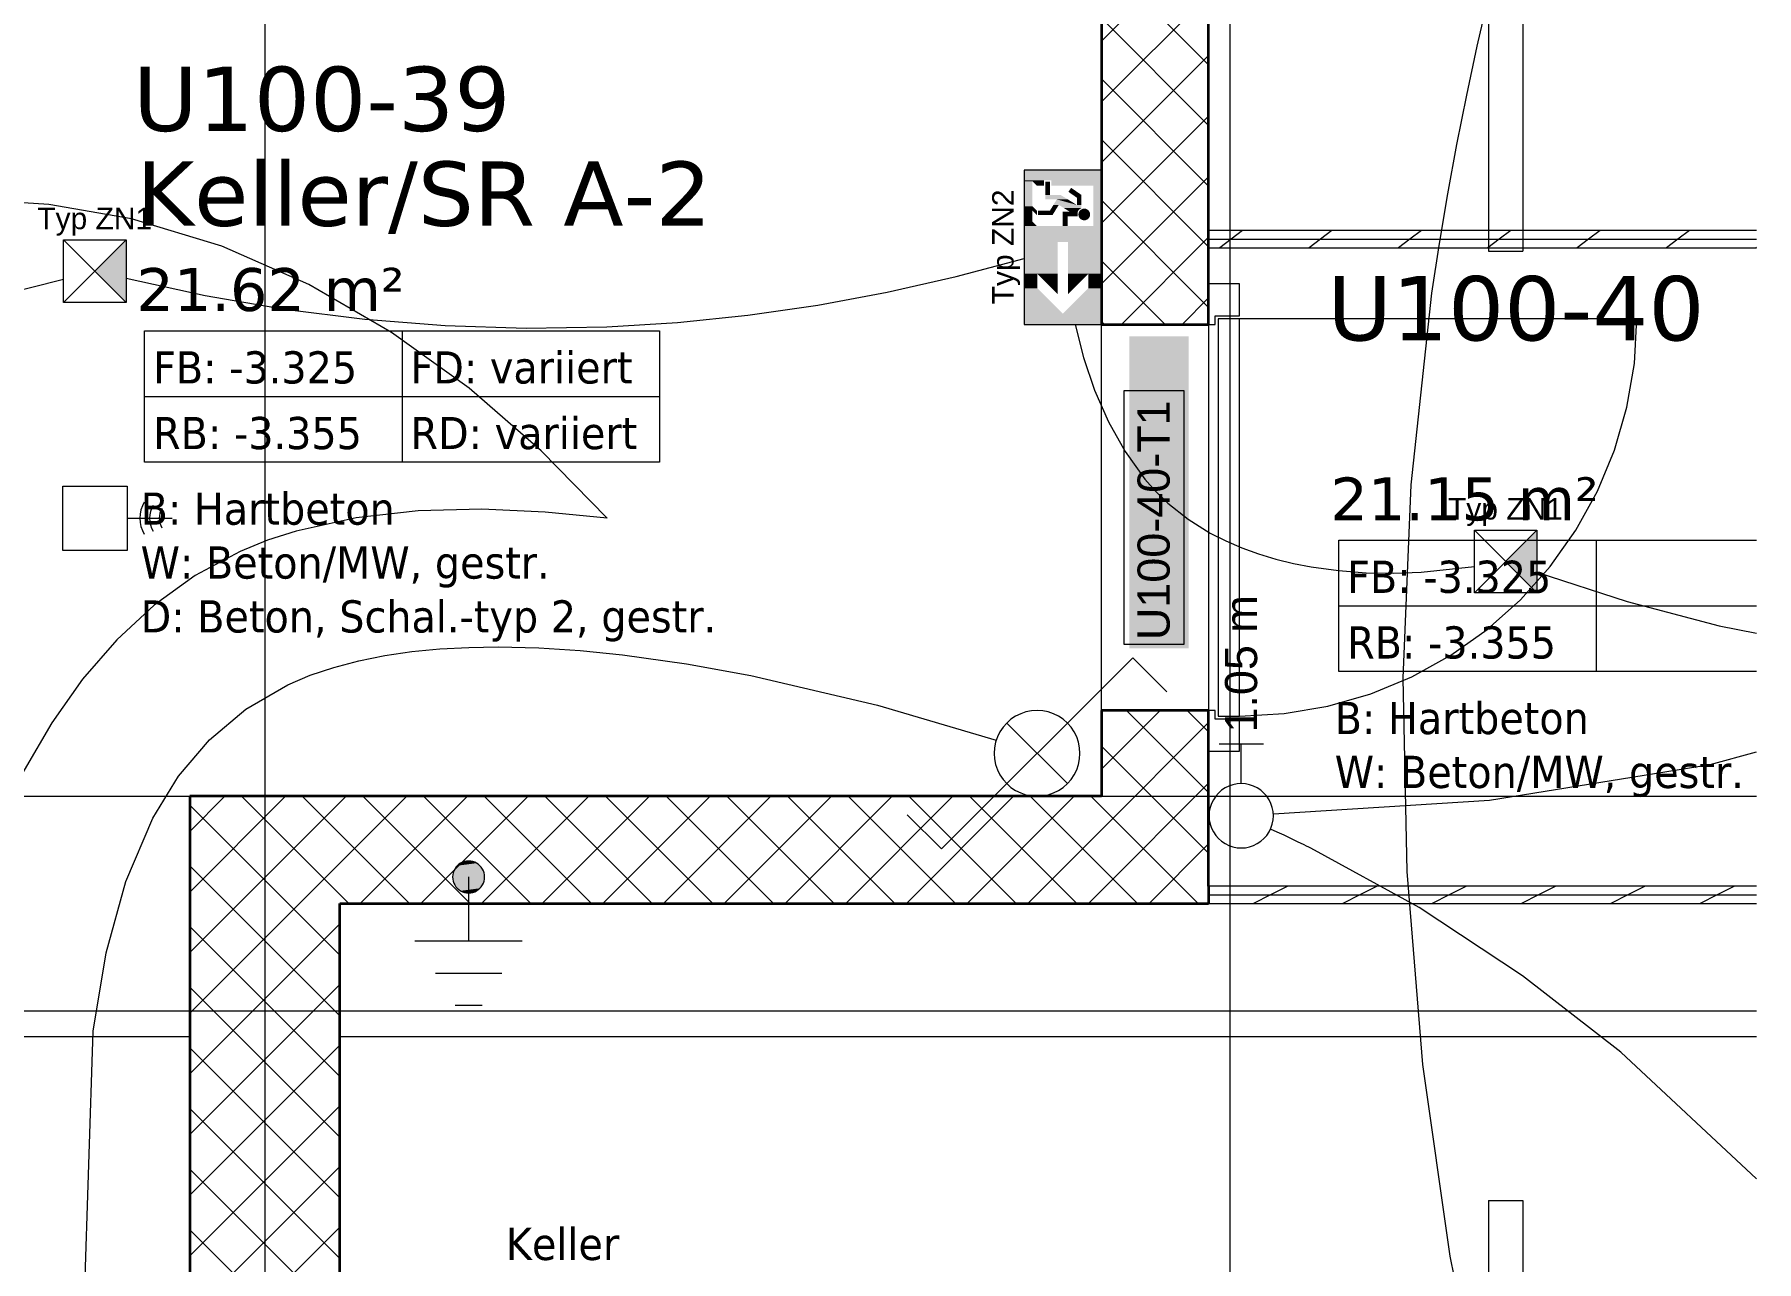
# Model space of a CAD drawing. Extents: x -1067 to 613, y -179 to 712.
# Drawn here: x 118.6 to 198.8, y 295.8 to 353 of the extents above; entities that cross this region are included whole.
import ezdxf
from ezdxf.lldxf.tags import DXFTag

# ---------------------------------------------------------------- set-up
doc = ezdxf.new("R2010")
doc.units = 0
doc.layers.get('0').update_dxf_attribs({"lineweight": 13})
for name, color, linetype, lineweight in [('A-AREA-____-IDEN', 7, 'Continuous', 5), ('A-DOOR-____-IDEN', 7, 'Continuous', 5), ('A-DOOR-____-OTLN', 7, 'Continuous', 9), ('A-DOOR-FRAM-MCUT', 7, 'Continuous', 9), ('A-DOOR-OPNG-OTLN', 7, 'Continuous', 9), ('A-FLOR-____-OVHD', 7, 'Strichpunkt - Fein', 9), ('A-WALL-____-MCUT', 7, 'Continuous', 35), ('A-WALL-____-PATT', 7, 'Continuous', 35), ('A-WALL-FNSH-MCUT', 7, 'Continuous', 35), ('S-GRID-____-OTLN', 7, 'Continuous', 5)]:
    doc.layers.add(name, color=color, linetype=linetype, lineweight=lineweight)
for name, color, linetype, lineweight, true_color in [('EL01_WAN_Feuwehrfunktantenne', 7, 'Continuous', 13, 0x993300), ('EL01_WAN_Leitung_Licht', 7, 'Continuous', 13, 0x0080ff), ('EL01_WAN_Leitung_Notbeleuchtung', 7, 'Continuous', 13, 0x009900), ('EL01_WAN_Leuchten', 7, 'Continuous', 13, 0x0080ff), ('EL01_WAN_Licht', 7, 'Continuous', 13, 0x0080ff), ('EL01_WAN_Notbeleuchtungen', 7, 'Continuous', 13, 0x009900), ('EL01_WAN_Notbeleuchtungentyp', 7, 'Continuous', 13, 0x009900), ('EL01_WAN_Potentialausgleich', 1, 'Continuous', 13, 0xff0000)]:
    doc.layers.add(name, color=color, linetype=linetype, lineweight=lineweight, true_color=true_color)
doc.styles.get("Standard").update_dxf_attribs({"font": 'arial.ttf'})
tags = doc.linetypes.add('_Rasterlinie_', pattern=[0.375, 0.2, -0.05, 0.075, -0.05]).pattern_tags.tags
tags[10:11] = [DXFTag(74, 4), DXFTag(75, 0), DXFTag(340, '0'), DXFTag(46, 1.0), DXFTag(50, 0.0), DXFTag(44, 0.0), DXFTag(45, 0.0)]
tags[8:9] = [DXFTag(74, 4), DXFTag(75, 0), DXFTag(340, '0'), DXFTag(46, 1.0), DXFTag(50, 0.0), DXFTag(44, 0.0), DXFTag(45, 0.0)]
tags[6:7] = [DXFTag(74, 4), DXFTag(75, 0), DXFTag(340, '0'), DXFTag(46, 1.0), DXFTag(50, 0.0), DXFTag(44, 0.0), DXFTag(45, 0.0)]
tags[4:5] = [DXFTag(74, 4), DXFTag(75, 0), DXFTag(340, '0'), DXFTag(46, 1.0), DXFTag(50, 0.0), DXFTag(44, 0.0), DXFTag(45, 0.0)]
tags = doc.linetypes.add('Strich Punkt fein', pattern=[0.2, 0.1, -0.05, 0, -0.05]).pattern_tags.tags
tags[10:11] = [DXFTag(74, 4), DXFTag(75, 0), DXFTag(340, '0'), DXFTag(46, 1.0), DXFTag(50, 0.0), DXFTag(44, 0.0), DXFTag(45, 0.0)]
tags[8:9] = [DXFTag(74, 4), DXFTag(75, 0), DXFTag(340, '0'), DXFTag(46, 1.0), DXFTag(50, 0.0), DXFTag(44, 0.0), DXFTag(45, 0.0)]
tags[6:7] = [DXFTag(74, 4), DXFTag(75, 0), DXFTag(340, '0'), DXFTag(46, 1.0), DXFTag(50, 0.0), DXFTag(44, 0.0), DXFTag(45, 0.0)]
tags[4:5] = [DXFTag(74, 4), DXFTag(75, 0), DXFTag(340, '0'), DXFTag(46, 1.0), DXFTag(50, 0.0), DXFTag(44, 0.0), DXFTag(45, 0.0)]
tags = doc.linetypes.add('Strichpunkt - Fein', pattern=[0.2, 0.1, -0.05, 0, -0.05]).pattern_tags.tags
tags[10:11] = [DXFTag(74, 4), DXFTag(75, 0), DXFTag(340, '0'), DXFTag(46, 1.0), DXFTag(50, 0.0), DXFTag(44, 0.0), DXFTag(45, 0.0)]
tags[8:9] = [DXFTag(74, 4), DXFTag(75, 0), DXFTag(340, '0'), DXFTag(46, 1.0), DXFTag(50, 0.0), DXFTag(44, 0.0), DXFTag(45, 0.0)]
tags[6:7] = [DXFTag(74, 4), DXFTag(75, 0), DXFTag(340, '0'), DXFTag(46, 1.0), DXFTag(50, 0.0), DXFTag(44, 0.0), DXFTag(45, 0.0)]
tags[4:5] = [DXFTag(74, 4), DXFTag(75, 0), DXFTag(340, '0'), DXFTag(46, 1.0), DXFTag(50, 0.0), DXFTag(44, 0.0), DXFTag(45, 0.0)]

# ---------------------------------------------------------------- blocks, each defined once
blk = doc.blocks.new('Referenz-A0UJ3194XE', base_point=(-1062.181, -175.856))
at = {"layer": 'A-AREA-____-IDEN', "color": 0, "linetype": 'Continuous', "ltscale": 0.13}
for p, q in [((123.703, 339.184), (147.703, 339.184)), ((123.703, 333.061), (123.703, 339.184)), ((135.703, 339.184), (135.703, 333.061)), ((147.703, 339.184), (147.703, 333.061)), ((123.703, 336.122), (147.703, 336.122)), ((147.703, 333.061), (123.703, 333.061)), ((179.366, 329.419), (198.844, 329.419)), ((179.366, 323.296), (179.366, 329.419)), ((191.366, 329.419), (191.366, 323.296)), ((179.366, 326.357), (198.844, 326.357)), ((198.844, 323.296), (179.366, 323.296))]:
    blk.add_line(p, q, dxfattribs=at)
at = {"layer": 'A-DOOR-____-IDEN', "color": 0, "linetype": 'Continuous', "ltscale": 0.13}
for p, q in [((169.367, 324.555), (169.367, 336.395)), ((169.367, 336.395), (172.147, 336.395)), ((172.147, 336.395), (172.147, 324.555)), ((172.147, 324.555), (169.367, 324.555))]:
    blk.add_line(p, q, dxfattribs=at)
at = {"layer": 'A-DOOR-____-IDEN', "color": 7, "linetype": 'Continuous', "ltscale": 0.13, "true_color": 0xffffff}
for points in [[(169.61, 324.38), (172.369, 324.38), (169.61, 338.919)], [(172.369, 324.38), (169.61, 338.919), (172.369, 338.919)]]:
    blk.add_solid(points, dxfattribs=at)
at = {"layer": 'A-DOOR-____-OTLN', "color": 0, "linetype": 'Continuous', "ltscale": 0.13}
for p, q in [((173.743, 339.736), (173.743, 321.216)), ((174.743, 339.736), (173.743, 339.736)), ((174.743, 321.216), (174.743, 339.736)), ((173.743, 321.216), (174.743, 321.216))]:
    blk.add_line(p, q, dxfattribs=at)
at = {"layer": 'A-DOOR-____-OTLN', "color": 0, "linetype": 'Strich Punkt fein', "ltscale": 0.13}
for p, q in [((168.303, 321.476), (168.303, 339.476)), ((173.303, 339.476), (173.303, 321.476))]:
    blk.add_line(p, q, dxfattribs=at)
at = {"layer": 'A-DOOR-FRAM-MCUT', "color": 0, "linetype": 'Continuous', "ltscale": 0.13}
for p, q in [((174.743, 341.376), (173.303, 341.376)), ((173.303, 341.376), (173.303, 339.476)), ((174.743, 339.876), (174.743, 341.376)), ((173.603, 339.476), (173.603, 339.876)), ((173.603, 339.876), (174.743, 339.876)), ((173.303, 339.476), (173.603, 339.476)), ((173.603, 321.476), (173.303, 321.476)), ((173.303, 321.476), (173.303, 319.576)), ((173.603, 321.076), (173.603, 321.476)), ((174.743, 321.076), (173.603, 321.076)), ((174.743, 319.576), (174.743, 321.076)), ((173.303, 319.576), (174.743, 319.576))]:
    blk.add_line(p, q, dxfattribs=at)
at = {"layer": 'A-DOOR-OPNG-OTLN', "color": 0, "linetype": 'Continuous', "ltscale": 0.13}
for p, q in [((193.263, 339.736), (174.743, 339.736)), ((193.147, 337.662), (193.263, 339.736)), ((192.799, 335.615), (193.147, 337.662)), ((192.224, 333.619), (192.799, 335.615)), ((191.429, 331.7), (192.224, 333.619)), ((190.424, 329.883), (191.429, 331.7)), ((189.223, 328.189), (190.424, 329.883)), ((187.839, 326.64), (189.223, 328.189)), ((186.29, 325.256), (187.839, 326.64)), ((184.596, 324.054), (186.29, 325.256)), ((182.779, 323.05), (184.596, 324.054)), ((180.86, 322.255), (182.779, 323.05)), ((178.864, 321.68), (180.86, 322.255)), ((174.743, 321.216), (176.817, 321.332)), ((176.817, 321.332), (178.864, 321.68))]:
    blk.add_line(p, q, dxfattribs=at)
at = {"layer": 'A-FLOR-____-OVHD', "color": 0, "linetype": 'Strichpunkt - Fein', "ltscale": 0.13}
for p, q in [((-49.397, 307.476), (198.844, 307.476)), ((59.203, 307.476), (125.803, 307.476)), ((59.203, 306.276), (125.803, 306.276)), ((132.803, 306.276), (198.844, 306.276))]:
    blk.add_line(p, q, dxfattribs=at)
at = {"layer": 'A-WALL-____-MCUT', "color": 0, "linetype": 'Continuous', "ltscale": 0.35}
for p, q in [((173.303, 339.476), (173.303, 444.376)), ((168.303, 354.076), (168.303, 339.476)), ((168.303, 339.476), (173.303, 339.476)), ((173.303, 321.476), (168.303, 321.476)), ((168.303, 321.476), (168.303, 317.476)), ((173.303, 313.276), (173.303, 321.476)), ((125.803, 317.476), (125.803, 213.776)), ((168.303, 317.476), (125.803, 317.476)), ((173.303, 313.276), (173.303, 312.476)), ((132.803, 263.126), (132.803, 312.476)), ((132.803, 312.476), (173.303, 312.476))]:
    blk.add_line(p, q, dxfattribs=at)
at = {"layer": 'A-WALL-____-MCUT', "color": 0, "linetype": 'Continuous', "lineweight": 9, "ltscale": 0.13}
for p, q in [((173.303, 343.454), (198.844, 343.454)), ((173.303, 312.876), (198.844, 312.876))]:
    blk.add_line(p, q, dxfattribs=at)
at = {"layer": 'A-WALL-____-PATT', "color": 0, "linetype": 'Continuous', "lineweight": 9, "ltscale": 0.13}
for p, q in [((168.303, 352.681), (173.303, 357.681)), ((173.303, 351.585), (168.303, 356.585)), ((168.303, 349.853), (173.303, 354.853)), ((173.303, 348.757), (168.303, 353.757)), ((168.303, 347.024), (173.303, 352.024)), ((173.303, 345.928), (168.303, 350.928)), ((168.303, 344.196), (173.303, 349.196)), ((173.303, 343.1), (168.303, 348.1)), ((168.303, 341.367), (173.303, 346.367)), ((173.303, 340.271), (168.303, 345.271)), ((174.887, 343.854), (174.354, 343.454)), ((179.052, 343.854), (178.519, 343.454)), ((183.217, 343.854), (182.684, 343.454)), ((187.382, 343.854), (186.849, 343.454)), ((191.547, 343.854), (191.014, 343.454)), ((195.712, 343.854), (195.179, 343.454)), ((169.24, 339.476), (173.303, 343.539)), ((174.354, 343.454), (173.821, 343.054)), ((178.519, 343.454), (177.986, 343.054)), ((182.684, 343.454), (182.151, 343.054)), ((186.849, 343.454), (186.316, 343.054)), ((191.014, 343.454), (190.481, 343.054)), ((195.179, 343.454), (194.646, 343.054)), ((198.844, 343.079), (198.811, 343.054)), ((171.27, 339.476), (168.303, 342.443)), ((172.068, 339.476), (173.303, 340.71)), ((168.442, 339.476), (168.303, 339.614)), ((168.303, 318.74), (171.039, 321.476)), ((173.303, 317.644), (169.471, 321.476)), ((173.303, 320.472), (172.3, 321.476)), ((168.303, 315.911), (173.303, 320.911)), ((173.303, 314.816), (168.303, 319.816)), ((168.303, 313.083), (173.303, 318.083)), ((125.803, 315.838), (127.441, 317.476)), ((125.803, 313.009), (130.269, 317.476)), ((125.803, 310.181), (132.803, 317.181)), ((132.803, 312.889), (128.216, 317.476)), ((132.803, 315.718), (131.045, 317.476)), ((132.803, 317.181), (133.098, 317.476)), ((132.803, 314.353), (135.926, 317.476)), ((133.755, 312.476), (138.755, 317.476)), ((138.873, 312.476), (133.873, 317.476)), ((136.583, 312.476), (141.583, 317.476)), ((141.702, 312.476), (136.702, 317.476)), ((139.412, 312.476), (144.412, 317.476)), ((144.53, 312.476), (139.53, 317.476)), ((142.24, 312.476), (147.24, 317.476)), ((147.358, 312.476), (142.358, 317.476)), ((145.068, 312.476), (150.068, 317.476)), ((150.187, 312.476), (145.187, 317.476)), ((147.897, 312.476), (152.897, 317.476)), ((153.015, 312.476), (148.015, 317.476)), ((150.725, 312.476), (155.725, 317.476)), ((155.844, 312.476), (150.844, 317.476)), ((153.554, 312.476), (158.554, 317.476)), ((158.672, 312.476), (153.672, 317.476)), ((156.382, 312.476), (161.382, 317.476)), ((161.501, 312.476), (156.501, 317.476)), ((159.211, 312.476), (164.211, 317.476)), ((164.329, 312.476), (159.329, 317.476)), ((162.039, 312.476), (167.039, 317.476)), ((167.157, 312.476), (162.157, 317.476)), ((168.303, 314.159), (164.986, 317.476)), ((168.303, 316.987), (167.814, 317.476)), ((132.803, 310.061), (125.803, 317.061)), ((172.814, 312.476), (168.303, 316.987)), ((136.045, 312.476), (132.803, 315.718)), ((164.867, 312.476), (168.303, 315.911)), ((170.524, 312.476), (173.303, 315.255)), ((125.803, 307.353), (132.803, 314.353)), ((132.803, 307.232), (125.803, 314.232)), ((169.986, 312.476), (168.303, 314.159)), ((167.696, 312.476), (168.303, 313.083)), ((176.986, 313.276), (176.186, 312.876)), ((181.151, 313.276), (180.351, 312.876)), ((185.316, 313.276), (184.516, 312.876)), ((189.481, 313.276), (188.681, 312.876)), ((193.646, 313.276), (192.846, 312.876)), ((197.81, 313.276), (197.01, 312.876)), ((133.216, 312.476), (132.803, 312.889)), ((176.186, 312.876), (175.386, 312.476)), ((180.351, 312.876), (179.551, 312.476)), ((184.516, 312.876), (183.716, 312.476)), ((188.681, 312.876), (187.881, 312.476)), ((192.846, 312.876), (192.046, 312.476)), ((197.01, 312.876), (196.21, 312.476)), ((125.803, 304.524), (132.803, 311.524)), ((132.803, 304.404), (125.803, 311.404)), ((125.803, 301.696), (132.803, 308.696)), ((132.803, 301.575), (125.803, 308.575)), ((125.803, 298.867), (132.803, 305.867)), ((132.803, 298.747), (125.803, 305.747)), ((125.803, 296.039), (132.803, 303.039)), ((132.803, 295.919), (125.803, 302.919)), ((125.803, 293.21), (132.803, 300.21)), ((132.803, 293.09), (125.803, 300.09)), ((125.803, 290.382), (132.803, 297.382)), ((132.803, 290.262), (125.803, 297.262))]:
    blk.add_line(p, q, dxfattribs=at)
at = {"layer": 'A-WALL-FNSH-MCUT', "color": 0, "linetype": 'Continuous', "lineweight": 9, "ltscale": 0.13}
for p, q in [((198.844, 343.854), (173.303, 343.854)), ((173.303, 343.054), (198.844, 343.054)), ((198.844, 313.276), (173.303, 313.276)), ((173.303, 312.476), (198.844, 312.476))]:
    blk.add_line(p, q, dxfattribs=at)
at = {"layer": 'S-GRID-____-OTLN', "color": 0, "linetype": '_Rasterlinie_', "ltscale": 0.13}
for p, q in [((129.303, 560.559), (129.303, 159.768)), ((174.303, -171.085), (174.303, 546.376)), ((-101.097, 317.476), (198.844, 317.476))]:
    blk.add_line(p, q, dxfattribs=at)
at = {"layer": 'A-AREA-____-IDEN', "color": 0, "linetype": 'Continuous', "ltscale": 0.13, "attachment_point": 1}
for s, insert, char_height in [('{\\fVerdana;U100-39}', (123.167, 351.499), 3), ('{\\fVerdana;Keller/SR A-2}', (123.309, 347.076), 3), ('{\\fVerdana;21.62 m²}', (123.319, 342.106), 2), ('{\\fVerdana;U100-40}', (178.83, 341.734), 3), ('{\\W0.9;\\fVerdana;FB: -3.325}', (124.094, 338.224), 1.5), ('{\\W0.9;\\fVerdana;FD: variiert}', (136.094, 338.224), 1.5), ('{\\W0.9;\\fVerdana;RB: -3.355}', (124.094, 335.163), 1.5), ('{\\W0.9;\\fVerdana;RD: variiert}', (136.094, 335.163), 1.5), ('{\\fVerdana;21.15 m²}', (178.982, 332.341), 2), ('{\\W0.9;\\fVerdana;B: Hartbeton}', (123.517, 331.639), 1.5), ('{\\W0.9;\\fVerdana;W: Beton/MW, gestr.}', (123.517, 329.125), 1.5), ('{\\W0.9;\\fVerdana;FB: -3.325}', (179.757, 328.46), 1.5), ('{\\W0.9;\\fVerdana;D: Beton, Schal.-typ 2, gestr.}', (123.517, 326.612), 1.5), ('{\\W0.9;\\fVerdana;RB: -3.355}', (179.757, 325.398), 1.5), ('{\\W0.9;\\fVerdana;B: Hartbeton}', (179.18, 321.874), 1.5), ('{\\W0.9;\\fVerdana;W: Beton/MW, gestr.}', (179.18, 319.36), 1.5), ('{\\W0.9;\\fVerdana;Keller}', (140.543, 297.349), 1.5)]:
    blk.add_mtext(s, dxfattribs=dict(at, insert=insert, char_height=char_height))
at = {"layer": 'A-DOOR-____-IDEN', "color": 0, "linetype": 'Continuous', "ltscale": 0.13, "insert": (169.985, 324.755), "char_height": 1.5, "attachment_point": 1, "rotation": 90}
blk.add_mtext('{\\fArial;U100-40-T1}', dxfattribs=at)
blk = doc.blocks.new('Leitung-A0UJ31ESXE', base_point=(188.607, 325.075))
at = {"color": 0, "linetype": 'ByBlock', "lineweight": -2, "ltscale": 0.13}
for p, q in [((188.607, 327.923), (192.806, 326.549)), ((192.806, 326.549), (197.093, 325.422)), ((197.093, 325.422), (198.844, 325.075))]:
    blk.add_line(p, q, dxfattribs=at)
blk = doc.blocks.new('Schalter_ Schema 3_ UP_ KL-A0UJ31IEXE', base_point=(159.253, 315.019))
at = {"color": 0, "lineweight": -2}
for p, q in [((166.719, 320.89), (169.762, 323.933)), ((169.762, 323.933), (171.357, 322.338)), ((164.305, 321.208), (164.087, 321.062)), ((164.54, 321.324), (164.305, 321.208)), ((164.787, 321.408), (164.54, 321.324)), ((165.044, 321.459), (164.787, 321.408)), ((165.305, 321.476), (165.044, 321.459)), ((165.566, 321.459), (165.305, 321.476)), ((165.823, 321.408), (165.566, 321.459)), ((166.07, 321.324), (165.823, 321.408)), ((166.305, 321.208), (166.07, 321.324)), ((166.523, 321.062), (166.305, 321.208)), ((163.573, 320.476), (163.457, 320.241)), ((163.718, 320.693), (163.573, 320.476)), ((163.891, 320.89), (163.718, 320.693)), ((164.087, 321.062), (163.891, 320.89)), ((163.891, 318.062), (166.719, 320.89)), ((163.891, 320.89), (166.719, 318.062)), ((166.719, 320.89), (166.523, 321.062)), ((166.892, 320.693), (166.719, 320.89)), ((167.037, 320.476), (166.892, 320.693)), ((167.153, 320.241), (167.037, 320.476)), ((163.322, 319.737), (163.305, 319.476)), ((163.373, 319.993), (163.322, 319.737)), ((163.457, 320.241), (163.373, 319.993)), ((167.237, 319.993), (167.153, 320.241)), ((167.288, 319.737), (167.237, 319.993)), ((167.305, 319.476), (167.288, 319.737)), ((163.305, 319.476), (163.322, 319.215)), ((163.322, 319.215), (163.373, 318.958)), ((163.373, 318.958), (163.457, 318.71)), ((163.457, 318.71), (163.573, 318.476)), ((167.037, 318.476), (167.153, 318.71)), ((167.153, 318.71), (167.237, 318.958)), ((167.237, 318.958), (167.288, 319.215)), ((167.288, 319.215), (167.305, 319.476)), ((163.891, 318.062), (160.848, 315.019)), ((163.573, 318.476), (163.718, 318.258)), ((163.718, 318.258), (163.891, 318.062)), ((163.891, 318.062), (164.087, 317.889)), ((166.523, 317.889), (166.719, 318.062)), ((166.719, 318.062), (166.892, 318.258)), ((166.892, 318.258), (167.037, 318.476)), ((164.087, 317.889), (164.305, 317.744)), ((164.305, 317.744), (164.54, 317.628)), ((164.54, 317.628), (164.787, 317.544)), ((164.787, 317.544), (165.044, 317.493)), ((165.044, 317.493), (165.305, 317.476)), ((165.305, 317.476), (165.566, 317.493)), ((165.566, 317.493), (165.823, 317.544)), ((165.823, 317.544), (166.07, 317.628)), ((166.07, 317.628), (166.305, 317.744)), ((166.305, 317.744), (166.523, 317.889)), ((160.848, 315.019), (159.253, 316.614))]:
    blk.add_line(p, q, dxfattribs=at)
blk = doc.blocks.new('Funkempfänger-A0UJ31IUXE', base_point=(119.887, 328.939))
at = {"color": 0, "lineweight": -2}
for p, q in [((119.887, 331.939), (122.887, 331.939)), ((119.887, 328.939), (119.887, 331.939)), ((122.887, 331.939), (122.887, 328.939)), ((123.531, 330.829), (123.491, 330.636)), ((123.597, 331.015), (123.531, 330.829)), ((123.688, 331.189), (123.597, 331.015)), ((123.976, 330.75), (123.945, 330.596)), ((124.027, 330.899), (123.976, 330.75)), ((124.098, 331.039), (124.027, 330.899)), ((124.458, 330.782), (124.419, 330.672)), ((124.512, 330.887), (124.458, 330.782)), ((122.887, 330.439), (124.987, 330.439)), ((123.491, 330.636), (123.477, 330.439)), ((123.477, 330.439), (123.491, 330.243)), ((123.491, 330.243), (123.531, 330.05)), ((123.531, 330.05), (123.597, 329.864)), ((123.945, 330.596), (123.934, 330.439)), ((123.934, 330.439), (123.945, 330.283)), ((123.945, 330.283), (123.976, 330.128)), ((123.976, 330.128), (124.027, 329.98)), ((124.027, 329.98), (124.098, 329.839)), ((124.395, 330.557), (124.387, 330.439)), ((124.387, 330.439), (124.395, 330.322)), ((124.419, 330.672), (124.395, 330.557)), ((124.395, 330.322), (124.419, 330.207)), ((124.419, 330.207), (124.458, 330.097)), ((124.458, 330.097), (124.512, 329.992)), ((123.597, 329.864), (123.688, 329.689)), ((122.887, 328.939), (119.887, 328.939))]:
    blk.add_line(p, q, dxfattribs=at)
blk = doc.blocks.new('Leitung-A0UJ31K2XE', base_point=(112.667, 286.982))
at = {"color": 0, "linetype": 'ByBlock', "lineweight": -2, "ltscale": 0.13}
for p, q in [((136.46, 330.781), (133.556, 330.458)), ((139.42, 330.856), (136.46, 330.781)), ((142.376, 330.728), (139.42, 330.856)), ((133.556, 330.458), (130.767, 329.842)), ((145.27, 330.439), (142.376, 330.728)), ((129.433, 329.411), (128.15, 328.89)), ((130.767, 329.842), (129.433, 329.411)), ((128.15, 328.89), (126.066, 327.77)), ((126.066, 327.77), (124.15, 326.389)), ((124.15, 326.389), (122.4, 324.768)), ((122.4, 324.768), (120.809, 322.93)), ((120.809, 322.93), (119.375, 320.898)), ((119.375, 320.898), (118.092, 318.693)), ((118.092, 318.693), (116.956, 316.339)), ((116.956, 316.339), (115.964, 313.857)), ((115.964, 313.857), (115.111, 311.271)), ((115.111, 311.271), (114.392, 308.602)), ((114.392, 308.602), (113.804, 305.873)), ((113.804, 305.873), (113.341, 303.107)), ((113.341, 303.107), (112.875, 298.937)), ((112.875, 298.937), (112.667, 294.809)), ((112.667, 294.809), (112.705, 290.799)), ((112.705, 290.799), (112.973, 286.982))]:
    blk.add_line(p, q, dxfattribs=at)
blk = doc.blocks.new('LED-Langfeldleuchte 37W-A0UJ31MOXE', base_point=(186.347, 342.901))
at = {"color": 0, "lineweight": -2}
for p, q in [((186.347, 372.901), (186.347, 342.901)), ((186.347, 372.901), (187.947, 372.901)), ((187.947, 372.901), (187.947, 342.901)), ((186.347, 342.901), (187.947, 342.901))]:
    blk.add_line(p, q, dxfattribs=at)
blk = doc.blocks.new('Erdungs-Anschluss-A0UJ31TAXE', base_point=(136.305, 307.71))
at = {"color": 0, "linetype": 'ByBlock', "lineweight": -2, "ltscale": 0.13}
for p, q in [((138.086, 313.902), (138.067, 313.807)), ((138.117, 313.995), (138.086, 313.902)), ((138.16, 314.082), (138.117, 313.995)), ((138.214, 314.163), (138.16, 314.082)), ((138.279, 314.236), (138.214, 314.163)), ((138.352, 314.3), (138.279, 314.236)), ((138.433, 314.354), (138.352, 314.3)), ((138.52, 314.397), (138.433, 314.354)), ((138.612, 314.429), (138.52, 314.397)), ((138.708, 314.448), (138.612, 314.429)), ((138.805, 314.454), (138.708, 314.448)), ((138.902, 314.448), (138.805, 314.454)), ((138.998, 314.429), (138.902, 314.448)), ((139.09, 314.397), (138.998, 314.429)), ((139.177, 314.354), (139.09, 314.397)), ((139.258, 314.3), (139.177, 314.354)), ((139.331, 314.236), (139.258, 314.3)), ((139.396, 314.163), (139.331, 314.236)), ((139.45, 314.082), (139.396, 314.163)), ((139.493, 313.995), (139.45, 314.082)), ((139.524, 313.902), (139.493, 313.995)), ((139.543, 313.807), (139.524, 313.902)), ((138.067, 313.807), (138.061, 313.71)), ((138.061, 313.71), (138.067, 313.613)), ((138.067, 313.613), (138.086, 313.517)), ((138.086, 313.517), (138.117, 313.425)), ((138.117, 313.425), (138.16, 313.337)), ((138.16, 313.337), (138.214, 313.256)), ((138.214, 313.256), (138.279, 313.183)), ((138.279, 313.183), (138.352, 313.119)), ((138.352, 313.119), (138.433, 313.065)), ((138.805, 313.71), (138.805, 310.71)), ((139.177, 313.065), (139.258, 313.119)), ((139.258, 313.119), (139.331, 313.183)), ((139.331, 313.183), (139.396, 313.256)), ((139.396, 313.256), (139.45, 313.337)), ((139.45, 313.337), (139.493, 313.425)), ((139.493, 313.425), (139.524, 313.517)), ((139.524, 313.517), (139.543, 313.613)), ((139.549, 313.71), (139.543, 313.807)), ((139.543, 313.613), (139.549, 313.71)), ((138.433, 313.065), (138.52, 313.022)), ((138.52, 313.022), (138.612, 312.991)), ((138.612, 312.991), (138.708, 312.972)), ((138.708, 312.972), (138.805, 312.965)), ((138.805, 312.965), (138.902, 312.972)), ((138.902, 312.972), (138.998, 312.991)), ((138.998, 312.991), (139.09, 313.022)), ((139.09, 313.022), (139.177, 313.065)), ((141.305, 310.71), (136.305, 310.71)), ((140.354, 309.21), (137.263, 309.21)), ((139.43, 307.71), (138.18, 307.71))]:
    blk.add_line(p, q, dxfattribs=at)
for points in [[(139.549, 313.71), (138.061, 313.71), (139.524, 313.902)], [(138.061, 313.71), (139.524, 313.902), (138.086, 313.902)], [(139.524, 313.902), (138.086, 313.902), (139.45, 314.082)], [(138.086, 313.902), (139.45, 314.082), (138.16, 314.082)], [(139.45, 314.082), (138.16, 314.082), (139.331, 314.236)], [(138.16, 314.082), (139.331, 314.236), (138.279, 314.236)], [(139.331, 314.236), (138.279, 314.236), (139.177, 314.354)], [(138.279, 314.236), (139.177, 314.354), (138.433, 314.354)], [(139.177, 314.354), (138.433, 314.354), (138.998, 314.429)], [(138.433, 314.354), (138.998, 314.429), (138.612, 314.429)], [(138.998, 314.429), (138.612, 314.429), (138.805, 314.454)], [(138.086, 313.517), (139.549, 313.71), (138.061, 313.71)], [(139.524, 313.517), (138.086, 313.517), (139.549, 313.71)], [(138.16, 313.337), (139.524, 313.517), (138.086, 313.517)], [(139.45, 313.337), (138.16, 313.337), (139.524, 313.517)], [(138.279, 313.183), (139.45, 313.337), (138.16, 313.337)], [(139.331, 313.183), (138.279, 313.183), (139.45, 313.337)], [(138.433, 313.065), (139.331, 313.183), (138.279, 313.183)], [(139.177, 313.065), (138.433, 313.065), (139.331, 313.183)], [(138.612, 312.991), (139.177, 313.065), (138.433, 313.065)], [(138.998, 312.991), (138.612, 312.991), (139.177, 313.065)], [(138.805, 312.965), (138.998, 312.991), (138.612, 312.991)]]:
    blk.add_solid(points, dxfattribs=at)
blk = doc.blocks.new('Leitung-A0UJ31TCXE', base_point=(47.639, 338.191))
at = {"color": 0, "linetype": 'ByBlock', "lineweight": -2, "ltscale": 0.13}
for p, q in [((55.392, 346.972), (47.639, 350.676)), ((63.454, 343.83), (55.392, 346.972)), ((71.756, 341.315), (63.454, 343.83)), ((80.226, 339.493), (71.756, 341.315)), ((119.926, 341.579), (116.24, 340.651)), ((116.24, 340.651), (112.519, 339.857)), ((112.519, 339.857), (108.767, 339.206)), ((88.793, 338.429), (80.226, 339.493)), ((108.767, 339.206), (104.991, 338.705)), ((97.387, 338.191), (88.793, 338.429)), ((101.196, 338.364), (97.387, 338.191)), ((104.991, 338.705), (101.196, 338.364))]:
    blk.add_line(p, q, dxfattribs=at)
blk = doc.blocks.new('Leitung-A0UJ31UYXE', base_point=(167.076, 327.876))
at = {"color": 0, "linetype": 'ByBlock', "lineweight": -2, "ltscale": 0.13}
for p, q in [((167.076, 339.476), (167.473, 337.942)), ((167.473, 337.942), (167.988, 336.418)), ((167.988, 336.418), (168.631, 334.94)), ((168.631, 334.94), (169.408, 333.545)), ((169.408, 333.545), (170.33, 332.266)), ((170.33, 332.266), (170.847, 331.682)), ((170.847, 331.682), (171.403, 331.141)), ((171.403, 331.141), (172.345, 330.391)), ((172.345, 330.391), (173.371, 329.75)), ((173.371, 329.75), (174.096, 329.381)), ((174.096, 329.381), (174.851, 329.056)), ((174.851, 329.056), (175.631, 328.774)), ((175.631, 328.774), (176.432, 328.533)), ((176.432, 328.533), (177.253, 328.333)), ((177.253, 328.333), (178.087, 328.171)), ((178.087, 328.171), (179.36, 327.996)), ((179.36, 327.996), (180.646, 327.9)), ((180.646, 327.9), (181.934, 327.876)), ((181.934, 327.876), (183.211, 327.92)), ((183.211, 327.92), (185.688, 328.192))]:
    blk.add_line(p, q, dxfattribs=at)
blk = doc.blocks.new('Leitung-A0UJ31VGXE', base_point=(176.188, 299.631))
at = {"color": 0, "linetype": 'ByBlock', "lineweight": -2, "ltscale": 0.13}
for p, q in [((176.503, 315.801), (176.188, 315.947)), ((176.817, 315.654), (176.503, 315.801)), ((177.131, 315.506), (176.817, 315.654)), ((177.444, 315.356), (177.131, 315.506)), ((177.757, 315.205), (177.444, 315.356)), ((177.861, 315.154), (177.757, 315.205)), ((177.965, 315.103), (177.861, 315.154)), ((178.068, 315.052), (177.965, 315.103)), ((183.115, 312.287), (178.068, 315.052)), ((187.932, 309.107), (183.115, 312.287)), ((192.514, 305.542), (187.932, 309.107)), ((198.844, 299.631), (192.514, 305.542))]:
    blk.add_line(p, q, dxfattribs=at)
blk = doc.blocks.new('Taster_ UP-A0UJ31WUXE', base_point=(173.321, 315.064))
at = {"color": 0, "lineweight": -2}
for p, q in [((173.786, 319.917), (175.856, 319.917)), ((174.821, 318.064), (174.821, 319.917)), ((174.247, 317.95), (174.071, 317.863)), ((174.432, 318.013), (174.247, 317.95)), ((174.625, 318.051), (174.432, 318.013)), ((174.821, 318.064), (174.625, 318.051)), ((175.016, 318.051), (174.821, 318.064)), ((175.209, 318.013), (175.016, 318.051)), ((175.395, 317.95), (175.209, 318.013)), ((175.571, 317.863), (175.395, 317.95)), ((173.435, 317.138), (173.372, 316.953)), ((173.522, 317.314), (173.435, 317.138)), ((173.631, 317.477), (173.522, 317.314)), ((173.76, 317.625), (173.631, 317.477)), ((173.908, 317.754), (173.76, 317.625)), ((174.071, 317.863), (173.908, 317.754)), ((175.734, 317.754), (175.571, 317.863)), ((175.881, 317.625), (175.734, 317.754)), ((176.011, 317.477), (175.881, 317.625)), ((176.12, 317.314), (176.011, 317.477)), ((176.207, 317.138), (176.12, 317.314)), ((176.27, 316.953), (176.207, 317.138)), ((173.334, 316.76), (173.321, 316.564)), ((173.321, 316.564), (173.334, 316.369)), ((173.372, 316.953), (173.334, 316.76)), ((173.334, 316.369), (173.372, 316.176)), ((176.308, 316.76), (176.27, 316.953)), ((176.27, 316.176), (176.308, 316.369)), ((176.321, 316.564), (176.308, 316.76)), ((176.308, 316.369), (176.321, 316.564)), ((173.372, 316.176), (173.435, 315.99)), ((173.435, 315.99), (173.522, 315.814)), ((173.522, 315.814), (173.631, 315.651)), ((173.631, 315.651), (173.76, 315.504)), ((173.76, 315.504), (173.908, 315.374)), ((175.734, 315.374), (175.881, 315.504)), ((175.881, 315.504), (176.011, 315.651)), ((176.011, 315.651), (176.12, 315.814)), ((176.12, 315.814), (176.207, 315.99)), ((176.207, 315.99), (176.27, 316.176)), ((173.908, 315.374), (174.071, 315.265)), ((174.071, 315.265), (174.247, 315.178)), ((174.247, 315.178), (174.432, 315.115)), ((174.432, 315.115), (174.625, 315.077)), ((174.625, 315.077), (174.821, 315.064)), ((174.821, 315.064), (175.016, 315.077)), ((175.016, 315.077), (175.209, 315.115)), ((175.209, 315.115), (175.395, 315.178)), ((175.395, 315.178), (175.571, 315.265)), ((175.571, 315.265), (175.734, 315.374))]:
    blk.add_line(p, q, dxfattribs=at)
blk = doc.blocks.new('Absolute Höhe-A0UJ31WWXE', base_point=(174.063, 320.445))
at = {"color": 0, "lineweight": -2, "insert": (174.063, 320.445), "char_height": 1.5, "attachment_point": 1, "rotation": 90}
blk.add_mtext('{\\fArial;1.05 m}', dxfattribs=at)
blk = doc.blocks.new('Leitung-A0UJ31XUXE', base_point=(182.365, 287.229))
at = {"color": 0, "linetype": 'ByBlock', "lineweight": -2, "ltscale": 0.13}
for p, q in [((185.825, 352.454), (186.347, 354.737)), ((185.334, 350.164), (185.825, 352.454)), ((184.874, 347.867), (185.334, 350.164)), ((184.449, 345.564), (184.874, 347.867)), ((184.06, 343.253), (184.449, 345.564)), ((183.71, 340.934), (184.06, 343.253)), ((182.745, 331.996), (183.71, 340.934)), ((182.365, 322.989), (182.745, 331.996)), ((182.551, 313.96), (182.365, 322.989)), ((183.288, 304.959), (182.551, 313.96)), ((184.559, 296.032), (183.288, 304.959)), ((186.347, 287.229), (184.559, 296.032))]:
    blk.add_line(p, q, dxfattribs=at)
blk = doc.blocks.new('Notleuchte eckig-A0UJ31Z2XE', base_point=(185.688, 326.964))
at = {"color": 0, "lineweight": -2}
for p, q in [((185.688, 329.884), (188.607, 326.964)), ((185.688, 326.964), (188.607, 329.884)), ((185.688, 326.964), (185.688, 329.884)), ((185.688, 329.884), (188.607, 329.884)), ((188.607, 329.884), (188.607, 326.964)), ((188.607, 326.964), (185.688, 326.964))]:
    blk.add_line(p, q, dxfattribs=at)
for points in [[(188.607, 328.424), (187.147, 328.424), (188.607, 329.884)], [(188.607, 326.964), (188.607, 328.424), (187.147, 328.424)]]:
    blk.add_solid(points, dxfattribs=at)
blk = doc.blocks.new('Bemerkung 1-A0UJ31Z4XE', base_point=(184.459, 330.378))
at = {"color": 0, "lineweight": -2, "insert": (184.459, 331.378), "char_height": 1, "attachment_point": 1}
blk.add_mtext('{\\fArial;Typ ZN1}', dxfattribs=at)
blk = doc.blocks.new('Leitung-A0UJ31ZAXE', base_point=(120.907, 250.576))
at = {"color": 0, "linetype": 'ByBlock', "lineweight": -2, "ltscale": 0.13}
for p, q in [((136.157, 324.218), (137.463, 324.345)), ((137.463, 324.345), (138.808, 324.418)), ((138.808, 324.418), (140.189, 324.439)), ((140.189, 324.439), (142.076, 324.393)), ((142.076, 324.393), (144.008, 324.268)), ((132.522, 323.485), (133.682, 323.791)), ((133.682, 323.791), (134.895, 324.034)), ((134.895, 324.034), (136.157, 324.218)), ((144.008, 324.268), (145.972, 324.069)), ((145.972, 324.069), (148.959, 323.649)), ((148.959, 323.649), (151.96, 323.101)), ((130.379, 322.676), (131.42, 323.114)), ((131.42, 323.114), (132.522, 323.485)), ((151.96, 323.101), (157.865, 321.715)), ((128.416, 321.536), (130.379, 322.676)), ((126.725, 320.106), (128.416, 321.536)), ((157.865, 321.715), (163.401, 320.087)), ((125.289, 318.407), (126.725, 320.106)), ((124.089, 316.456), (125.289, 318.407)), ((122.827, 313.497), (124.089, 316.456)), ((121.914, 310.17), (122.827, 313.497)), ((121.307, 306.52), (121.914, 310.17)), ((120.907, 294.085), (121.307, 306.52))]:
    blk.add_line(p, q, dxfattribs=at)
blk = doc.blocks.new('LED-Langfeldleuchte 37W-A0UJ31ZCXE', base_point=(186.347, 268.631))
at = {"color": 0, "lineweight": -2}
for p, q in [((186.347, 298.631), (186.347, 268.631)), ((186.347, 298.631), (187.947, 298.631)), ((187.947, 298.631), (187.947, 268.631)), ((186.347, 268.631), (187.947, 268.631))]:
    blk.add_line(p, q, dxfattribs=at)
blk = doc.blocks.new('Leitung-A0UJ31ZKXE', base_point=(99.897, 329.689))
at = {"color": 0, "linetype": 'ByBlock', "lineweight": -2, "ltscale": 0.13}
for p, q in [((115.329, 345.315), (111.397, 345.176)), ((119.24, 345.067), (115.329, 345.315)), ((107.486, 344.684), (103.639, 343.873)), ((111.397, 345.176), (107.486, 344.684)), ((123.088, 344.399), (119.24, 345.067)), ((127.302, 343.121), (123.088, 344.399)), ((103.639, 343.873), (99.897, 342.776)), ((131.35, 341.333), (127.302, 343.121)), ((135.203, 339.104), (131.35, 341.333)), ((138.827, 336.5), (135.203, 339.104)), ((142.193, 333.59), (138.827, 336.5)), ((145.27, 330.439), (142.193, 333.59))]:
    blk.add_line(p, q, dxfattribs=at)
blk = doc.blocks.new('Leitung-A0UJ321CXE', base_point=(176.318, 316.648))
at = {"color": 0, "linetype": 'ByBlock', "lineweight": -2, "ltscale": 0.13}
for p, q in [((196.675, 318.956), (198.844, 319.553)), ((186.39, 317.3), (196.675, 318.956)), ((176.318, 316.648), (186.39, 317.3))]:
    blk.add_line(p, q, dxfattribs=at)
blk = doc.blocks.new('Notleuchte eckig-A0UJ323UXE', base_point=(119.926, 340.504))
at = {"color": 0, "lineweight": -2}
for p, q in [((119.926, 343.423), (122.845, 340.504)), ((119.926, 340.504), (122.845, 343.423)), ((119.926, 340.504), (119.926, 343.423)), ((119.926, 343.423), (122.845, 343.423)), ((122.845, 343.423), (122.845, 340.504)), ((122.845, 340.504), (119.926, 340.504))]:
    blk.add_line(p, q, dxfattribs=at)
for points in [[(122.845, 341.964), (121.386, 341.964), (122.845, 343.423)], [(122.845, 340.504), (122.845, 341.964), (121.386, 341.964)]]:
    blk.add_solid(points, dxfattribs=at)
blk = doc.blocks.new('Bemerkung 1-A0UJ323WXE', base_point=(118.698, 343.917))
at = {"color": 0, "lineweight": -2, "insert": (118.698, 344.917), "char_height": 1, "attachment_point": 1}
blk.add_mtext('{\\fArial;Typ ZN1}', dxfattribs=at)
blk = doc.blocks.new('RZL-Decke_ Rechts-A0UJ324UXE', base_point=(164.705, 339.476))
at = {"color": 0, "lineweight": -2}
for p, q in [((168.305, 346.676), (164.705, 346.676)), ((164.705, 346.676), (164.705, 339.476)), ((168.305, 339.476), (168.305, 346.676)), ((164.705, 339.476), (168.305, 339.476))]:
    blk.add_line(p, q, dxfattribs=at)
for points in [[(164.705, 346.193), (168.305, 346.193), (164.705, 346.676)], [(168.305, 346.193), (164.705, 346.676), (168.305, 346.676)], [(164.705, 346.156), (165.628, 346.156), (164.705, 346.193)], [(165.628, 346.156), (164.705, 346.193), (165.628, 346.193)], [(164.705, 344.979), (165.091, 344.979), (164.705, 346.156)], [(165.091, 344.979), (164.705, 346.156), (165.091, 346.156)], [(165.294, 345.953), (165.628, 345.953), (165.091, 346.156)], [(165.628, 345.953), (165.091, 346.156), (165.628, 346.156)], [(165.692, 345.51), (165.904, 345.51), (165.692, 346.129)], [(165.904, 345.51), (165.692, 346.129), (165.904, 346.129)], [(165.967, 345.953), (168.305, 345.953), (165.967, 346.193)], [(168.305, 345.953), (165.967, 346.193), (168.305, 346.193)], [(165.692, 345.307), (166.738, 345.307), (165.692, 345.51)], [(166.738, 345.307), (165.692, 345.51), (166.408, 345.51)], [(166.067, 345.052), (167.153, 345.052), (166.224, 345.307)], [(167.153, 345.052), (166.224, 345.307), (166.738, 345.307)], [(166.765, 345.661), (167.163, 345.661), (166.893, 345.847)], [(166.974, 345.516), (167.372, 345.516), (166.765, 345.661)], [(167.372, 345.516), (166.765, 345.661), (167.163, 345.661)], [(167.159, 345.388), (167.372, 345.388), (166.974, 345.516)], [(167.372, 345.388), (166.974, 345.516), (167.372, 345.516)], [(167.159, 345.048), (167.372, 345.048), (167.159, 345.388)], [(167.372, 345.048), (167.159, 345.388), (167.372, 345.388)], [(167.926, 344.061), (168.305, 344.061), (167.926, 345.953)], [(168.305, 344.061), (167.926, 345.953), (168.305, 345.953)], [(164.705, 344.781), (165.29, 344.781), (164.705, 344.979)], [(165.29, 344.781), (164.705, 344.979), (165.091, 344.979)], [(164.705, 344.264), (165.091, 344.264), (164.705, 344.781)], [(165.091, 344.264), (164.705, 344.781), (165.091, 344.781)], [(165.095, 344.777), (165.29, 344.781), (165.091, 344.781)], [(165.294, 344.777), (165.095, 344.777), (165.29, 344.781)], [(165.294, 344.579), (165.294, 344.777), (165.095, 344.777)], [(165.354, 344.579), (166.026, 344.579), (165.354, 344.777)], [(166.026, 344.579), (165.354, 344.777), (166.147, 344.777)], [(165.899, 344.777), (166.147, 344.777), (166.067, 345.052)], [(166.147, 344.777), (166.067, 345.052), (166.316, 345.052)], [(166.323, 345.048), (167.159, 345.048), (166.316, 345.052)], [(167.159, 345.048), (166.316, 345.052), (167.153, 345.052)], [(166.562, 344.899), (167.372, 344.899), (166.323, 345.048)], [(167.372, 344.899), (166.323, 345.048), (167.372, 345.048)], [(166.493, 344.712), (167.193, 344.712), (166.493, 344.742)], [(167.193, 344.712), (166.493, 344.742), (167.205, 344.742)], [(166.493, 344.514), (167.192, 344.514), (166.493, 344.712)], [(167.192, 344.514), (166.493, 344.712), (167.193, 344.712)], [(166.493, 344.061), (166.723, 344.061), (166.493, 344.514)], [(166.723, 344.061), (166.493, 344.514), (166.723, 344.514)], [(166.625, 344.86), (167.299, 344.86), (166.562, 344.899)], [(167.299, 344.86), (166.562, 344.899), (167.372, 344.899)], [(166.693, 344.817), (167.25, 344.817), (166.625, 344.86)], [(167.25, 344.817), (166.625, 344.86), (167.299, 344.86)], [(166.789, 344.757), (167.211, 344.757), (166.693, 344.817)], [(167.211, 344.757), (166.693, 344.817), (167.25, 344.817)], [(166.814, 344.742), (167.205, 344.742), (166.789, 344.757)], [(167.205, 344.742), (166.789, 344.757), (167.211, 344.757)], [(167.777, 344.605), (167.23, 344.605), (167.768, 344.675)], [(167.23, 344.605), (167.768, 344.675), (167.24, 344.675)], [(167.24, 344.534), (167.777, 344.605), (167.23, 344.605)], [(167.768, 344.675), (167.24, 344.675), (167.741, 344.741)], [(167.24, 344.675), (167.741, 344.741), (167.267, 344.741)], [(167.768, 344.534), (167.24, 344.534), (167.777, 344.605)], [(167.267, 344.468), (167.768, 344.534), (167.24, 344.534)], [(167.741, 344.741), (167.267, 344.741), (167.697, 344.798)], [(167.267, 344.741), (167.697, 344.798), (167.31, 344.798)], [(167.741, 344.468), (167.267, 344.468), (167.768, 344.534)], [(167.31, 344.411), (167.741, 344.468), (167.267, 344.468)], [(167.697, 344.798), (167.31, 344.798), (167.64, 344.842)], [(167.31, 344.798), (167.64, 344.842), (167.367, 344.842)], [(167.697, 344.411), (167.31, 344.411), (167.741, 344.468)], [(167.367, 344.368), (167.697, 344.411), (167.31, 344.411)], [(167.64, 344.842), (167.367, 344.842), (167.575, 344.869)], [(167.367, 344.842), (167.575, 344.869), (167.433, 344.869)], [(167.64, 344.368), (167.367, 344.368), (167.697, 344.411)], [(167.575, 344.869), (167.433, 344.869), (167.504, 344.878)], [(164.705, 344.061), (165.294, 344.061), (164.705, 344.264)], [(165.294, 344.061), (164.705, 344.264), (165.091, 344.264)], [(164.705, 343.316), (168.305, 343.316), (164.705, 344.061)], [(168.305, 343.316), (164.705, 344.061), (168.305, 344.061)], [(167.433, 344.341), (167.64, 344.368), (167.367, 344.368)], [(167.575, 344.341), (167.433, 344.341), (167.64, 344.368)], [(167.504, 344.331), (167.575, 344.341), (167.433, 344.341)], [(164.705, 343.076), (166.265, 343.076), (164.705, 343.316)], [(166.265, 343.076), (164.705, 343.316), (166.265, 343.316)], [(164.705, 341.844), (166.265, 341.844), (164.705, 343.076)], [(166.265, 341.844), (164.705, 343.076), (166.265, 343.076)], [(166.745, 343.076), (168.305, 343.076), (166.745, 343.316)], [(168.305, 343.076), (166.745, 343.316), (168.305, 343.316)], [(166.745, 341.844), (168.305, 341.844), (166.745, 343.076)], [(168.305, 341.844), (166.745, 343.076), (168.305, 343.076)], [(164.705, 341.165), (165.316, 341.165), (164.705, 341.844)], [(165.316, 341.165), (164.705, 341.844), (165.316, 341.844)], [(166.265, 340.895), (166.265, 341.844), (165.316, 341.844)], [(166.745, 340.895), (167.694, 341.844), (166.745, 341.844)], [(167.694, 341.165), (168.305, 341.165), (167.694, 341.844)], [(168.305, 341.165), (167.694, 341.844), (168.305, 341.844)], [(164.705, 339.976), (166.505, 339.976), (164.705, 341.165)], [(166.505, 339.976), (164.705, 341.165), (165.316, 341.165)], [(166.505, 339.976), (168.305, 339.976), (167.694, 341.165)], [(168.305, 339.976), (167.694, 341.165), (168.305, 341.165)], [(164.705, 339.476), (168.305, 339.476), (164.705, 339.976)], [(168.305, 339.476), (164.705, 339.976), (168.305, 339.976)]]:
    blk.add_solid(points, dxfattribs=at)
blk = doc.blocks.new('Bemerkung 1-A0UJ324WXE', base_point=(163.211, 340.415))
at = {"color": 0, "lineweight": -2, "insert": (163.211, 340.415), "char_height": 1, "attachment_point": 1, "rotation": 90}
blk.add_mtext('{\\fArial;Typ ZN2}', dxfattribs=at)
blk = doc.blocks.new('Leitung-A0UJ32CEXE', base_point=(122.845, 339.31))
at = {"color": 0, "linetype": 'ByBlock', "lineweight": -2, "ltscale": 0.13}
for p, q in [((161.53, 341.705), (164.705, 342.556)), ((122.845, 341.627), (126.517, 340.83)), ((158.321, 340.978), (161.53, 341.705)), ((126.517, 340.83), (130.226, 340.196)), ((151.822, 339.905), (155.083, 340.377)), ((155.083, 340.377), (158.321, 340.978)), ((130.226, 340.196), (133.963, 339.728)), ((133.963, 339.728), (137.72, 339.431)), ((148.544, 339.568), (151.822, 339.905)), ((137.72, 339.431), (141.486, 339.31)), ((141.486, 339.31), (145.254, 339.368)), ((145.254, 339.368), (148.544, 339.568))]:
    blk.add_line(p, q, dxfattribs=at)

msp = doc.modelspace()

# ---------------------------------------------------------------- block references
at = {"color": 9, "lineweight": 25, "ltscale": 0.25, "true_color": 0xc0c0c0}
msp.add_blockref('Referenz-A0UJ3194XE', (-1062.181, -175.856), dxfattribs=at)
at = {"layer": 'EL01_WAN_Feuwehrfunktantenne', "linetype": 'Continuous', "ltscale": 0.13}
msp.add_blockref('Funkempfänger-A0UJ31IUXE', (119.887, 328.939), dxfattribs=at)
at = {"layer": 'EL01_WAN_Leitung_Licht', "ltscale": 0.13}
for name, p in [('Leitung-A0UJ31XUXE', (182.365, 287.229)), ('Leitung-A0UJ31ZKXE', (99.897, 329.689)), ('Leitung-A0UJ31K2XE', (112.667, 286.982)), ('Leitung-A0UJ31ZAXE', (120.907, 250.576)), ('Leitung-A0UJ321CXE', (176.318, 316.648)), ('Leitung-A0UJ31VGXE', (176.188, 299.631))]:
    msp.add_blockref(name, p, dxfattribs=at)
at = {"layer": 'EL01_WAN_Leitung_Notbeleuchtung', "ltscale": 0.13}
for name, p in [('Leitung-A0UJ31TCXE', (47.639, 338.191)), ('Leitung-A0UJ32CEXE', (122.845, 339.31)), ('Leitung-A0UJ31UYXE', (167.076, 327.876)), ('Leitung-A0UJ31ESXE', (188.607, 325.075))]:
    msp.add_blockref(name, p, dxfattribs=at)
at = {"layer": 'EL01_WAN_Leuchten', "ltscale": 0.13}
for name, p in [('LED-Langfeldleuchte 37W-A0UJ31MOXE', (186.347, 342.901)), ('LED-Langfeldleuchte 37W-A0UJ31ZCXE', (186.347, 268.631))]:
    msp.add_blockref(name, p, dxfattribs=at)
at = {"layer": 'EL01_WAN_Licht', "linetype": 'Continuous', "ltscale": 0.13}
for name, p in [('Absolute Höhe-A0UJ31WWXE', (174.063, 320.445)), ('Schalter_ Schema 3_ UP_ KL-A0UJ31IEXE', (159.253, 315.019)), ('Taster_ UP-A0UJ31WUXE', (173.321, 315.064))]:
    msp.add_blockref(name, p, dxfattribs=at)
at = {"layer": 'EL01_WAN_Notbeleuchtungen', "linetype": 'Continuous', "ltscale": 0.13}
for name, p in [('RZL-Decke_ Rechts-A0UJ324UXE', (164.705, 339.476)), ('Notleuchte eckig-A0UJ323UXE', (119.926, 340.504)), ('Notleuchte eckig-A0UJ31Z2XE', (185.688, 326.964))]:
    msp.add_blockref(name, p, dxfattribs=at)
at = {"layer": 'EL01_WAN_Notbeleuchtungentyp', "linetype": 'Continuous', "ltscale": 0.13}
for name, p in [('Bemerkung 1-A0UJ324WXE', (163.211, 340.415)), ('Bemerkung 1-A0UJ323WXE', (118.698, 343.917)), ('Bemerkung 1-A0UJ31Z4XE', (184.459, 330.378))]:
    msp.add_blockref(name, p, dxfattribs=at)
at = {"layer": 'EL01_WAN_Potentialausgleich', "linetype": 'ByBlock', "ltscale": 0.13}
msp.add_blockref('Erdungs-Anschluss-A0UJ31TAXE', (136.305, 307.71), dxfattribs=at)

doc.saveas('drawing.dxf')
